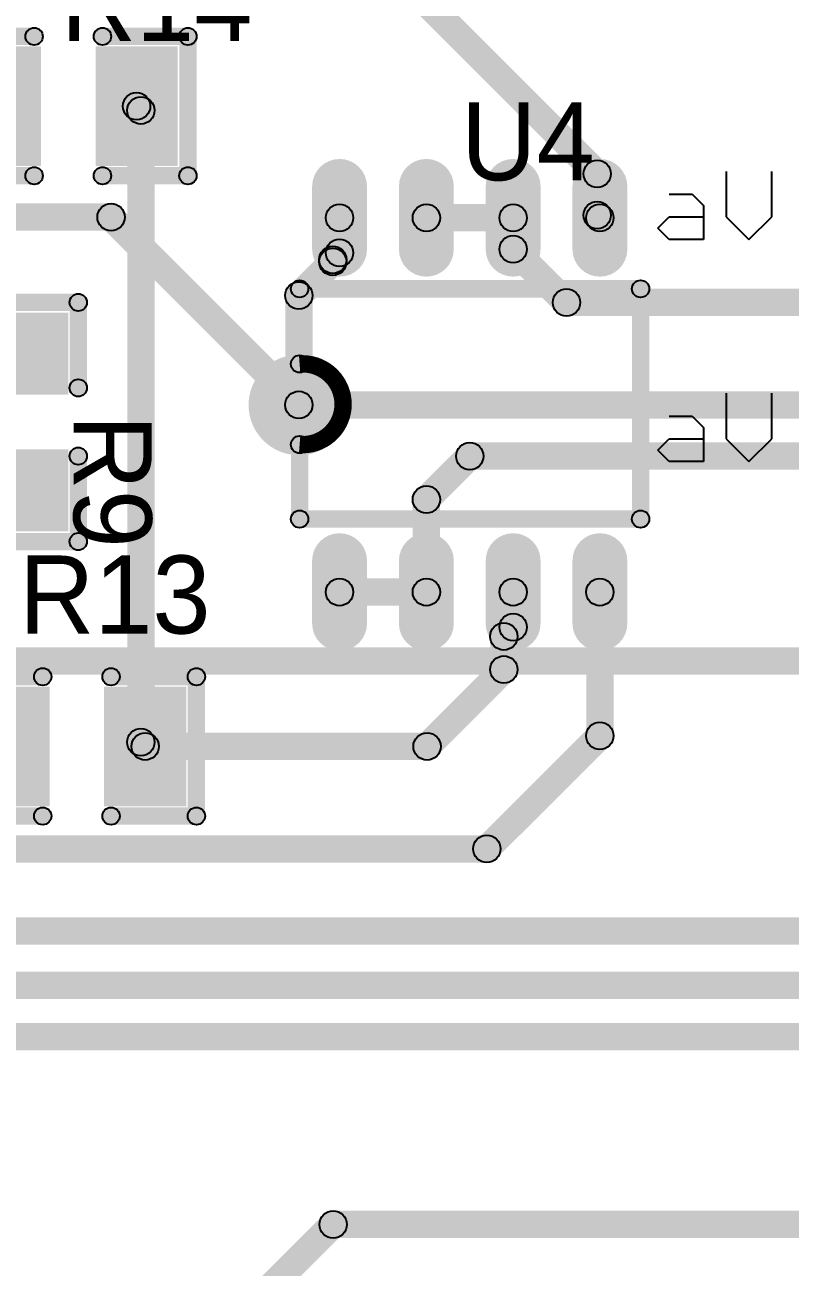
# Model space of a CAD drawing. Header units: millimetres. Extents: x 1.24 to 8.03, y 2.12 to 7.05.
# Drawn here: x 3.523 to 3.964, y 5.064 to 5.78 of the extents above; entities that cross this region are included whole.
import ezdxf

# ---------------------------------------------------------------- set-up
doc = ezdxf.new("R2010")
doc.units = ezdxf.units.MM
doc.header["$MEASUREMENT"] = 0
for name, color, linetype in [('BottomLayer', 5, 'Continuous'), ('BottomSolder', 6, 'Continuous'), ('TopLayer', 1, 'Continuous'), ('TopOverlay', 2, 'Continuous'), ('TopPaste', 8, 'Continuous'), ('TopSolder', 216, 'Continuous'), ('ViaHoleLayer', 16, 'Continuous')]:
    doc.layers.add(name, color=color, linetype=linetype)

# ---------------------------------------------------------------- blocks, each defined once
blk = doc.blocks.new('SOIC_8_L5_0_W4_0_P1_27_LS6_0_BL_23')
at = {"layer": 'TopLayer'}
h = blk.add_hatch(color=1, dxfattribs=at)
edge = h.paths.add_edge_path()
edge.add_arc((-0.075, 0.125984), 0.011811, 0, 180)
edge.add_line((-0.086811, 0.125984), (-0.086811, 0.089763))
edge.add_arc((-0.075, 0.089763), 0.011811, 180, 360)
edge.add_line((-0.063189, 0.089763), (-0.063189, 0.125984))
h = blk.add_hatch(color=1, dxfattribs=at)
edge = h.paths.add_edge_path()
edge.add_arc((-0.025, 0.125984), 0.011811, 0, 180)
edge.add_line((-0.036811, 0.125984), (-0.036811, 0.089763))
edge.add_arc((-0.025, 0.089763), 0.011811, 180, 360)
edge.add_line((-0.013189, 0.089763), (-0.013189, 0.125984))
h = blk.add_hatch(color=1, dxfattribs=at)
edge = h.paths.add_edge_path()
edge.add_arc((0.025, 0.125984), 0.011811, 0, 180)
edge.add_line((0.013189, 0.125984), (0.013189, 0.089763))
edge.add_arc((0.025, 0.089763), 0.011811, 180, 360)
edge.add_line((0.036811, 0.089763), (0.036811, 0.125984))
h = blk.add_hatch(color=1, dxfattribs=at)
edge = h.paths.add_edge_path()
edge.add_arc((0.075, 0.125984), 0.011811, 0, 180)
edge.add_line((0.063189, 0.125984), (0.063189, 0.089763))
edge.add_arc((0.075, 0.089763), 0.011811, 180, 360)
edge.add_line((0.086811, 0.089763), (0.086811, 0.125984))
h = blk.add_hatch(color=1, dxfattribs=at)
edge = h.paths.add_edge_path()
edge.add_arc((-0.075, -0.089763), 0.011811, 0, 180)
edge.add_line((-0.086811, -0.089763), (-0.086811, -0.125984))
edge.add_arc((-0.075, -0.125984), 0.011811, 180, 360)
edge.add_line((-0.063189, -0.125984), (-0.063189, -0.089763))
h = blk.add_hatch(color=1, dxfattribs=at)
edge = h.paths.add_edge_path()
edge.add_arc((-0.025, -0.089763), 0.011811, 0, 180)
edge.add_line((-0.036811, -0.089763), (-0.036811, -0.125984))
edge.add_arc((-0.025, -0.125984), 0.011811, 180, 360)
edge.add_line((-0.013189, -0.125984), (-0.013189, -0.089763))
h = blk.add_hatch(color=1, dxfattribs=at)
edge = h.paths.add_edge_path()
edge.add_arc((0.025, -0.089763), 0.011811, 0, 180)
edge.add_line((0.013189, -0.089763), (0.013189, -0.125984))
edge.add_arc((0.025, -0.125984), 0.011811, 180, 360)
edge.add_line((0.036811, -0.125984), (0.036811, -0.089763))
h = blk.add_hatch(color=1, dxfattribs=at)
edge = h.paths.add_edge_path()
edge.add_arc((0.075, -0.089763), 0.011811, 0, 180)
edge.add_line((0.063189, -0.089763), (0.063189, -0.125984))
edge.add_arc((0.075, -0.125984), 0.011811, 180, 360)
edge.add_line((0.086811, -0.125984), (0.086811, -0.089763))
at = {"layer": 'TopOverlay'}
h = blk.add_hatch(color=2, dxfattribs=at)
edge = h.paths.add_edge_path()
edge.add_arc((-0.098031, 0.066929), 0.005, 0, 360)
h = blk.add_hatch(color=2, dxfattribs=at)
edge = h.paths.add_edge_path()
edge.add_arc((-0.098031, 0.066929), 0.005, 0, 360)
for points in [[(-0.098031, 0.061929), (-0.098031, 0.071929), (0.098425, 0.071929), (0.098425, 0.061929)], [(-0.093031, 0.023622), (-0.103031, 0.023622), (-0.103031, 0.066929), (-0.093031, 0.066929)], [(0.103425, -0.065797), (0.093425, -0.065797), (0.093425, 0.066929), (0.103425, 0.066929)], [(-0.093031, -0.065797), (-0.103031, -0.065797), (-0.103031, -0.022835), (-0.093031, -0.022835)], [(-0.098031, -0.070797), (-0.098031, -0.060797), (0.098425, -0.060797), (0.098425, -0.070797)]]:
    blk.add_hatch(color=2, dxfattribs=at).paths.add_polyline_path(points)
h = blk.add_hatch(color=2, dxfattribs=at)
edge = h.paths.add_edge_path()
edge.add_arc((0.098425, 0.066929), 0.005, 0, 360)
h = blk.add_hatch(color=2, dxfattribs=at)
edge = h.paths.add_edge_path()
edge.add_arc((0.098425, 0.066929), 0.005, 0, 360)
h = blk.add_hatch(color=2, dxfattribs=at)
edge = h.paths.add_edge_path()
edge.add_arc((-0.098031, 0.023622), 0.005, 0, 360)
h = blk.add_hatch(color=2, dxfattribs=at)
edge = h.paths.add_edge_path()
edge.add_arc((-0.098031, 0.023622), 0.005, 0, 360)
h = blk.add_hatch(color=2, dxfattribs=at)
edge = h.paths.add_edge_path()
edge.add_arc((-0.098031, -0.022835), 0.005, 0, 360)
h = blk.add_hatch(color=2, dxfattribs=at)
edge = h.paths.add_edge_path()
edge.add_arc((-0.098031, -0.022835), 0.005, 0, 360)
h = blk.add_hatch(color=2, dxfattribs=at)
edge = h.paths.add_edge_path()
edge.add_arc((-0.098031, -0.065797), 0.005, 0, 360)
h = blk.add_hatch(color=2, dxfattribs=at)
edge = h.paths.add_edge_path()
edge.add_arc((-0.098031, -0.065797), 0.005, 0, 360)
h = blk.add_hatch(color=2, dxfattribs=at)
edge = h.paths.add_edge_path()
edge.add_arc((0.098425, -0.065797), 0.005, 0, 360)
h = blk.add_hatch(color=2, dxfattribs=at)
edge = h.paths.add_edge_path()
edge.add_arc((0.098425, -0.065797), 0.005, 0, 360)
at = {"layer": 'TopPaste'}
h = blk.add_hatch(color=8, dxfattribs=at)
edge = h.paths.add_edge_path()
edge.add_arc((-0.075, 0.125984), 0.011811, 0, 180)
edge.add_line((-0.086811, 0.125984), (-0.086811, 0.089763))
edge.add_arc((-0.075, 0.089763), 0.011811, 180, 360)
edge.add_line((-0.063189, 0.089763), (-0.063189, 0.125984))
h = blk.add_hatch(color=8, dxfattribs=at)
edge = h.paths.add_edge_path()
edge.add_arc((-0.025, 0.125984), 0.011811, 0, 180)
edge.add_line((-0.036811, 0.125984), (-0.036811, 0.089763))
edge.add_arc((-0.025, 0.089763), 0.011811, 180, 360)
edge.add_line((-0.013189, 0.089763), (-0.013189, 0.125984))
h = blk.add_hatch(color=8, dxfattribs=at)
edge = h.paths.add_edge_path()
edge.add_arc((0.025, 0.125984), 0.011811, 0, 180)
edge.add_line((0.013189, 0.125984), (0.013189, 0.089763))
edge.add_arc((0.025, 0.089763), 0.011811, 180, 360)
edge.add_line((0.036811, 0.089763), (0.036811, 0.125984))
h = blk.add_hatch(color=8, dxfattribs=at)
edge = h.paths.add_edge_path()
edge.add_arc((0.075, 0.125984), 0.011811, 0, 180)
edge.add_line((0.063189, 0.125984), (0.063189, 0.089763))
edge.add_arc((0.075, 0.089763), 0.011811, 180, 360)
edge.add_line((0.086811, 0.089763), (0.086811, 0.125984))
h = blk.add_hatch(color=8, dxfattribs=at)
edge = h.paths.add_edge_path()
edge.add_arc((-0.075, -0.089763), 0.011811, 0, 180)
edge.add_line((-0.086811, -0.089763), (-0.086811, -0.125984))
edge.add_arc((-0.075, -0.125984), 0.011811, 180, 360)
edge.add_line((-0.063189, -0.125984), (-0.063189, -0.089763))
h = blk.add_hatch(color=8, dxfattribs=at)
edge = h.paths.add_edge_path()
edge.add_arc((-0.025, -0.089763), 0.011811, 0, 180)
edge.add_line((-0.036811, -0.089763), (-0.036811, -0.125984))
edge.add_arc((-0.025, -0.125984), 0.011811, 180, 360)
edge.add_line((-0.013189, -0.125984), (-0.013189, -0.089763))
h = blk.add_hatch(color=8, dxfattribs=at)
edge = h.paths.add_edge_path()
edge.add_arc((0.025, -0.089763), 0.011811, 0, 180)
edge.add_line((0.013189, -0.089763), (0.013189, -0.125984))
edge.add_arc((0.025, -0.125984), 0.011811, 180, 360)
edge.add_line((0.036811, -0.125984), (0.036811, -0.089763))
h = blk.add_hatch(color=8, dxfattribs=at)
edge = h.paths.add_edge_path()
edge.add_arc((0.075, -0.089763), 0.011811, 0, 180)
edge.add_line((0.063189, -0.089763), (0.063189, -0.125984))
edge.add_arc((0.075, -0.125984), 0.011811, 180, 360)
edge.add_line((0.086811, -0.125984), (0.086811, -0.089763))
at = {"layer": 'TopSolder'}
h = blk.add_hatch(color=216, dxfattribs=at)
edge = h.paths.add_edge_path()
edge.add_arc((-0.075, 0.125984), 0.015811, 0, 180)
edge.add_line((-0.090811, 0.125984), (-0.090811, 0.089763))
edge.add_arc((-0.075, 0.089763), 0.015811, 180, 360)
edge.add_line((-0.059189, 0.089763), (-0.059189, 0.125984))
h = blk.add_hatch(color=216, dxfattribs=at)
edge = h.paths.add_edge_path()
edge.add_arc((-0.025, 0.125984), 0.015811, 0, 180)
edge.add_line((-0.040811, 0.125984), (-0.040811, 0.089763))
edge.add_arc((-0.025, 0.089763), 0.015811, 180, 360)
edge.add_line((-0.009189, 0.089763), (-0.009189, 0.125984))
h = blk.add_hatch(color=216, dxfattribs=at)
edge = h.paths.add_edge_path()
edge.add_arc((0.025, 0.125984), 0.015811, 0, 180)
edge.add_line((0.009189, 0.125984), (0.009189, 0.089763))
edge.add_arc((0.025, 0.089763), 0.015811, 180, 360)
edge.add_line((0.040811, 0.089763), (0.040811, 0.125984))
h = blk.add_hatch(color=216, dxfattribs=at)
edge = h.paths.add_edge_path()
edge.add_arc((0.075, 0.125984), 0.015811, 0, 180)
edge.add_line((0.059189, 0.125984), (0.059189, 0.089763))
edge.add_arc((0.075, 0.089763), 0.015811, 180, 360)
edge.add_line((0.090811, 0.089763), (0.090811, 0.125984))
h = blk.add_hatch(color=216, dxfattribs=at)
edge = h.paths.add_edge_path()
edge.add_arc((-0.075, -0.089763), 0.015811, 0, 180)
edge.add_line((-0.090811, -0.089763), (-0.090811, -0.125984))
edge.add_arc((-0.075, -0.125984), 0.015811, 180, 360)
edge.add_line((-0.059189, -0.125984), (-0.059189, -0.089763))
h = blk.add_hatch(color=216, dxfattribs=at)
edge = h.paths.add_edge_path()
edge.add_arc((-0.025, -0.089763), 0.015811, 0, 180)
edge.add_line((-0.040811, -0.089763), (-0.040811, -0.125984))
edge.add_arc((-0.025, -0.125984), 0.015811, 180, 360)
edge.add_line((-0.009189, -0.125984), (-0.009189, -0.089763))
h = blk.add_hatch(color=216, dxfattribs=at)
edge = h.paths.add_edge_path()
edge.add_arc((0.025, -0.089763), 0.015811, 0, 180)
edge.add_line((0.009189, -0.089763), (0.009189, -0.125984))
edge.add_arc((0.025, -0.125984), 0.015811, 180, 360)
edge.add_line((0.040811, -0.125984), (0.040811, -0.089763))
h = blk.add_hatch(color=216, dxfattribs=at)
edge = h.paths.add_edge_path()
edge.add_arc((0.075, -0.089763), 0.015811, 0, 180)
edge.add_line((0.059189, -0.089763), (0.059189, -0.125984))
edge.add_arc((0.075, -0.125984), 0.015811, 180, 360)
edge.add_line((0.090811, -0.125984), (0.090811, -0.089763))
at = {"layer": 'TopOverlay', "const_width": 0.01}
blk.add_lwpolyline([(-0.098031, 0.023622, -1.0785851), (-0.098031, -0.022835)], format="xyb", dxfattribs=at)
at = {"layer": 'TopOverlay'}
for centre in [(-0.098031, 0.066929), (-0.098031, 0.066929), (0.098425, 0.066929), (0.098425, 0.066929), (-0.098031, 0.023622), (-0.098031, 0.023622), (-0.098031, -0.022835), (-0.098031, -0.022835), (-0.098031, -0.065797), (-0.098031, -0.065797), (0.098425, -0.065797), (0.098425, -0.065797)]:
    blk.add_circle(centre, 0.005, dxfattribs=at)
blk = doc.blocks.new('R0805_56')
at = {"layer": 'TopLayer'}
for points in [[(-0.05906, 0.03051), (-0.01969, 0.03051), (-0.01969, -0.03051), (-0.05906, -0.03051)], [(0.01969, 0.03051), (0.05906, 0.03051), (0.05906, -0.03051), (0.01969, -0.03051)]]:
    blk.add_hatch(color=1, dxfattribs=at).paths.add_polyline_path(points)
at = {"layer": 'TopOverlay'}
h = blk.add_hatch(color=2, dxfattribs=at)
edge = h.paths.add_edge_path()
edge.add_arc((-0.0689, 0.04016), 0.005, 0, 360)
h = blk.add_hatch(color=2, dxfattribs=at)
edge = h.paths.add_edge_path()
edge.add_arc((-0.0689, 0.04016), 0.005, 0, 360)
for points in [[(-0.0689, 0.03516), (-0.0689, 0.04516), (-0.01969, 0.04516), (-0.01969, 0.03516)], [(0.01969, 0.03516), (0.01969, 0.04516), (0.0689, 0.04516), (0.0689, 0.03516)], [(-0.0739, 0.04016), (-0.0639, 0.04016), (-0.0639, -0.04016), (-0.0739, -0.04016)], [(0.0739, -0.04016), (0.0639, -0.04016), (0.0639, 0.04016), (0.0739, 0.04016)], [(-0.0689, -0.04516), (-0.0689, -0.03516), (-0.01969, -0.03516), (-0.01969, -0.04516)], [(0.01969, -0.04516), (0.01969, -0.03516), (0.0689, -0.03516), (0.0689, -0.04516)]]:
    blk.add_hatch(color=2, dxfattribs=at).paths.add_polyline_path(points)
h = blk.add_hatch(color=2, dxfattribs=at)
edge = h.paths.add_edge_path()
edge.add_arc((-0.01969, 0.04016), 0.005, 0, 360)
h = blk.add_hatch(color=2, dxfattribs=at)
edge = h.paths.add_edge_path()
edge.add_arc((0.01969, 0.04016), 0.005, 0, 360)
h = blk.add_hatch(color=2, dxfattribs=at)
edge = h.paths.add_edge_path()
edge.add_arc((0.0689, 0.04016), 0.005, 0, 360)
h = blk.add_hatch(color=2, dxfattribs=at)
edge = h.paths.add_edge_path()
edge.add_arc((0.0689, 0.04016), 0.005, 0, 360)
h = blk.add_hatch(color=2, dxfattribs=at)
edge = h.paths.add_edge_path()
edge.add_arc((-0.0689, -0.04016), 0.005, 0, 360)
h = blk.add_hatch(color=2, dxfattribs=at)
edge = h.paths.add_edge_path()
edge.add_arc((-0.0689, -0.04016), 0.005, 0, 360)
h = blk.add_hatch(color=2, dxfattribs=at)
edge = h.paths.add_edge_path()
edge.add_arc((-0.01969, -0.04016), 0.005, 0, 360)
h = blk.add_hatch(color=2, dxfattribs=at)
edge = h.paths.add_edge_path()
edge.add_arc((0.01969, -0.04016), 0.005, 0, 360)
h = blk.add_hatch(color=2, dxfattribs=at)
edge = h.paths.add_edge_path()
edge.add_arc((0.0689, -0.04016), 0.005, 0, 360)
h = blk.add_hatch(color=2, dxfattribs=at)
edge = h.paths.add_edge_path()
edge.add_arc((0.0689, -0.04016), 0.005, 0, 360)
at = {"layer": 'TopPaste'}
for points in [[(-0.05906, 0.03051), (-0.01969, 0.03051), (-0.01969, -0.03051), (-0.05906, -0.03051)], [(0.01969, 0.03051), (0.05906, 0.03051), (0.05906, -0.03051), (0.01969, -0.03051)]]:
    blk.add_hatch(color=8, dxfattribs=at).paths.add_polyline_path(points)
at = {"layer": 'TopSolder'}
for points in [[(-0.06305, 0.03451), (-0.01569, 0.03451), (-0.01569, -0.03451), (-0.06305, -0.03451)], [(0.01569, 0.03451), (0.06305, 0.03451), (0.06305, -0.03451), (0.01569, -0.03451)]]:
    blk.add_hatch(color=216, dxfattribs=at).paths.add_polyline_path(points)
at = {"layer": 'TopOverlay'}
for centre in [(-0.0689, 0.04016), (-0.0689, 0.04016), (-0.01969, 0.04016), (0.01969, 0.04016), (0.0689, 0.04016), (0.0689, 0.04016), (-0.0689, -0.04016), (-0.0689, -0.04016), (-0.01969, -0.04016), (0.01969, -0.04016), (0.0689, -0.04016), (0.0689, -0.04016)]:
    blk.add_circle(centre, 0.005, dxfattribs=at)
blk = doc.blocks.new('R0805_57')
at = {"layer": 'TopLayer'}
for points in [[(-0.05906, 0.03051), (-0.01969, 0.03051), (-0.01969, -0.03051), (-0.05906, -0.03051)], [(0.01969, 0.03051), (0.05906, 0.03051), (0.05906, -0.03051), (0.01969, -0.03051)]]:
    blk.add_hatch(color=1, dxfattribs=at).paths.add_polyline_path(points)
at = {"layer": 'TopOverlay'}
h = blk.add_hatch(color=2, dxfattribs=at)
edge = h.paths.add_edge_path()
edge.add_arc((-0.0689, 0.04016), 0.005, 0, 360)
h = blk.add_hatch(color=2, dxfattribs=at)
edge = h.paths.add_edge_path()
edge.add_arc((-0.0689, 0.04016), 0.005, 0, 360)
for points in [[(-0.0689, 0.03516), (-0.0689, 0.04516), (-0.01969, 0.04516), (-0.01969, 0.03516)], [(0.01969, 0.03516), (0.01969, 0.04516), (0.0689, 0.04516), (0.0689, 0.03516)], [(-0.0739, 0.04016), (-0.0639, 0.04016), (-0.0639, -0.04016), (-0.0739, -0.04016)], [(0.0739, -0.04016), (0.0639, -0.04016), (0.0639, 0.04016), (0.0739, 0.04016)], [(-0.0689, -0.04516), (-0.0689, -0.03516), (-0.01969, -0.03516), (-0.01969, -0.04516)], [(0.01969, -0.04516), (0.01969, -0.03516), (0.0689, -0.03516), (0.0689, -0.04516)]]:
    blk.add_hatch(color=2, dxfattribs=at).paths.add_polyline_path(points)
h = blk.add_hatch(color=2, dxfattribs=at)
edge = h.paths.add_edge_path()
edge.add_arc((-0.01969, 0.04016), 0.005, 0, 360)
h = blk.add_hatch(color=2, dxfattribs=at)
edge = h.paths.add_edge_path()
edge.add_arc((0.01969, 0.04016), 0.005, 0, 360)
h = blk.add_hatch(color=2, dxfattribs=at)
edge = h.paths.add_edge_path()
edge.add_arc((0.0689, 0.04016), 0.005, 0, 360)
h = blk.add_hatch(color=2, dxfattribs=at)
edge = h.paths.add_edge_path()
edge.add_arc((0.0689, 0.04016), 0.005, 0, 360)
h = blk.add_hatch(color=2, dxfattribs=at)
edge = h.paths.add_edge_path()
edge.add_arc((-0.0689, -0.04016), 0.005, 0, 360)
h = blk.add_hatch(color=2, dxfattribs=at)
edge = h.paths.add_edge_path()
edge.add_arc((-0.0689, -0.04016), 0.005, 0, 360)
h = blk.add_hatch(color=2, dxfattribs=at)
edge = h.paths.add_edge_path()
edge.add_arc((-0.01969, -0.04016), 0.005, 0, 360)
h = blk.add_hatch(color=2, dxfattribs=at)
edge = h.paths.add_edge_path()
edge.add_arc((0.01969, -0.04016), 0.005, 0, 360)
h = blk.add_hatch(color=2, dxfattribs=at)
edge = h.paths.add_edge_path()
edge.add_arc((0.0689, -0.04016), 0.005, 0, 360)
h = blk.add_hatch(color=2, dxfattribs=at)
edge = h.paths.add_edge_path()
edge.add_arc((0.0689, -0.04016), 0.005, 0, 360)
at = {"layer": 'TopPaste'}
for points in [[(-0.05906, 0.03051), (-0.01969, 0.03051), (-0.01969, -0.03051), (-0.05906, -0.03051)], [(0.01969, 0.03051), (0.05906, 0.03051), (0.05906, -0.03051), (0.01969, -0.03051)]]:
    blk.add_hatch(color=8, dxfattribs=at).paths.add_polyline_path(points)
at = {"layer": 'TopSolder'}
for points in [[(-0.06305, 0.03451), (-0.01569, 0.03451), (-0.01569, -0.03451), (-0.06305, -0.03451)], [(0.01569, 0.03451), (0.06305, 0.03451), (0.06305, -0.03451), (0.01569, -0.03451)]]:
    blk.add_hatch(color=216, dxfattribs=at).paths.add_polyline_path(points)
at = {"layer": 'TopOverlay'}
for centre in [(-0.0689, 0.04016), (-0.0689, 0.04016), (-0.01969, 0.04016), (0.01969, 0.04016), (0.0689, 0.04016), (0.0689, 0.04016), (-0.0689, -0.04016), (-0.0689, -0.04016), (-0.01969, -0.04016), (0.01969, -0.04016), (0.0689, -0.04016), (0.0689, -0.04016)]:
    blk.add_circle(centre, 0.005, dxfattribs=at)
blk = doc.blocks.new('R0805_58')
at = {"layer": 'TopLayer'}
for points in [[(-0.05906, 0.03051), (-0.01969, 0.03051), (-0.01969, -0.03051), (-0.05906, -0.03051)], [(0.01969, 0.03051), (0.05906, 0.03051), (0.05906, -0.03051), (0.01969, -0.03051)]]:
    blk.add_hatch(color=1, dxfattribs=at).paths.add_polyline_path(points)
at = {"layer": 'TopOverlay'}
h = blk.add_hatch(color=2, dxfattribs=at)
edge = h.paths.add_edge_path()
edge.add_arc((-0.0689, 0.04016), 0.005, 0, 360)
h = blk.add_hatch(color=2, dxfattribs=at)
edge = h.paths.add_edge_path()
edge.add_arc((-0.0689, 0.04016), 0.005, 0, 360)
for points in [[(-0.01969, 0.04516), (-0.01969, 0.03516), (-0.0689, 0.03516), (-0.0689, 0.04516)], [(0.0689, 0.04516), (0.0689, 0.03516), (0.01969, 0.03516), (0.01969, 0.04516)], [(-0.0639, -0.04016), (-0.0739, -0.04016), (-0.0739, 0.04016), (-0.0639, 0.04016)], [(0.0739, -0.04016), (0.0639, -0.04016), (0.0639, 0.04016), (0.0739, 0.04016)], [(-0.01969, -0.03516), (-0.01969, -0.04516), (-0.0689, -0.04516), (-0.0689, -0.03516)], [(0.0689, -0.03516), (0.0689, -0.04516), (0.01969, -0.04516), (0.01969, -0.03516)]]:
    blk.add_hatch(color=2, dxfattribs=at).paths.add_polyline_path(points)
h = blk.add_hatch(color=2, dxfattribs=at)
edge = h.paths.add_edge_path()
edge.add_arc((-0.01969, 0.04016), 0.005, 0, 360)
h = blk.add_hatch(color=2, dxfattribs=at)
edge = h.paths.add_edge_path()
edge.add_arc((0.01969, 0.04016), 0.005, 0, 360)
h = blk.add_hatch(color=2, dxfattribs=at)
edge = h.paths.add_edge_path()
edge.add_arc((0.0689, 0.04016), 0.005, 0, 360)
h = blk.add_hatch(color=2, dxfattribs=at)
edge = h.paths.add_edge_path()
edge.add_arc((0.0689, 0.04016), 0.005, 0, 360)
h = blk.add_hatch(color=2, dxfattribs=at)
edge = h.paths.add_edge_path()
edge.add_arc((-0.0689, -0.04016), 0.005, 0, 360)
h = blk.add_hatch(color=2, dxfattribs=at)
edge = h.paths.add_edge_path()
edge.add_arc((-0.0689, -0.04016), 0.005, 0, 360)
h = blk.add_hatch(color=2, dxfattribs=at)
edge = h.paths.add_edge_path()
edge.add_arc((-0.01969, -0.04016), 0.005, 0, 360)
h = blk.add_hatch(color=2, dxfattribs=at)
edge = h.paths.add_edge_path()
edge.add_arc((0.01969, -0.04016), 0.005, 0, 360)
h = blk.add_hatch(color=2, dxfattribs=at)
edge = h.paths.add_edge_path()
edge.add_arc((0.0689, -0.04016), 0.005, 0, 360)
h = blk.add_hatch(color=2, dxfattribs=at)
edge = h.paths.add_edge_path()
edge.add_arc((0.0689, -0.04016), 0.005, 0, 360)
at = {"layer": 'TopPaste'}
for points in [[(-0.05906, 0.03051), (-0.01969, 0.03051), (-0.01969, -0.03051), (-0.05906, -0.03051)], [(0.01969, 0.03051), (0.05906, 0.03051), (0.05906, -0.03051), (0.01969, -0.03051)]]:
    blk.add_hatch(color=8, dxfattribs=at).paths.add_polyline_path(points)
at = {"layer": 'TopSolder'}
for points in [[(-0.06305, 0.03451), (-0.01569, 0.03451), (-0.01569, -0.03451), (-0.06305, -0.03451)], [(0.01569, 0.03451), (0.06305, 0.03451), (0.06305, -0.03451), (0.01569, -0.03451)]]:
    blk.add_hatch(color=216, dxfattribs=at).paths.add_polyline_path(points)
at = {"layer": 'TopOverlay'}
for centre in [(-0.0689, 0.04016), (-0.0689, 0.04016), (-0.01969, 0.04016), (0.01969, 0.04016), (0.0689, 0.04016), (0.0689, 0.04016), (-0.0689, -0.04016), (-0.0689, -0.04016), (-0.01969, -0.04016), (0.01969, -0.04016), (0.0689, -0.04016), (0.0689, -0.04016)]:
    blk.add_circle(centre, 0.005, dxfattribs=at)

msp = doc.modelspace()

# ---------------------------------------------------------------- hatches: boundary and pattern name
at = {"layer": 'BottomLayer'}
for points in [[(2.99213, 5.66142), (2.99213, 5.67717), (3.57283, 5.67717), (3.57283, 5.66142)], [(3.56727, 5.66372), (3.5784, 5.67486), (3.68667, 5.56659), (3.67553, 5.55546)], [(3.6811, 5.55315), (3.6811, 5.5689), (4.1631, 5.5689), (4.1631, 5.55315)], [(3.43504, 5.40551), (3.43504, 5.42126), (4.20276, 5.42126), (4.20276, 5.40551)], [(3.11763, 5.24986), (3.11763, 5.26561), (5.24789, 5.26561), (5.24789, 5.24986)], [(3.07087, 5.18898), (3.07087, 5.20472), (5.28543, 5.20472), (5.28543, 5.18898)]]:
    msp.add_hatch(color=5, dxfattribs=at).paths.add_polyline_path(points)
h = msp.add_hatch(color=5, dxfattribs=at)
edge = h.paths.add_edge_path()
edge.add_arc((3.57283, 5.66929), 0.00787, 0, 360)
h = msp.add_hatch(color=5, dxfattribs=at)
edge = h.paths.add_edge_path()
edge.add_arc((3.57283, 5.66929), 0.00787, 0, 360)
h = msp.add_hatch(color=5, dxfattribs=at)
edge = h.paths.add_edge_path()
edge.add_arc((3.6811, 5.56102), 0.025, 0, 360)
h = msp.add_hatch(color=5, dxfattribs=at)
edge = h.paths.add_edge_path()
edge.add_arc((3.6811, 5.56102), 0.00787, 0, 360)
h = msp.add_hatch(color=5, dxfattribs=at)
edge = h.paths.add_edge_path()
edge.add_arc((3.6811, 5.56102), 0.00787, 0, 360)
at = {"layer": 'BottomSolder'}
h = msp.add_hatch(color=6, dxfattribs=at)
edge = h.paths.add_edge_path()
edge.add_arc((3.6811, 5.56102), 0.029, 0, 360)
at = {"layer": 'TopLayer'}
for points in [[(3.6214, 5.91471), (3.63254, 5.92584), (3.85859, 5.69979), (3.84745, 5.68866)], [(3.58203, 5.7277), (3.59317, 5.73884), (3.59563, 5.73637), (3.58449, 5.72524)], [(3.59793, 5.36663), (3.58218, 5.36663), (3.58218, 5.73081), (3.59793, 5.73081)], [(3.8609, 5.6704), (3.84515, 5.6704), (3.84515, 5.69422), (3.8609, 5.69422)], [(3.75453, 5.66102), (3.75453, 5.67677), (3.80453, 5.67677), (3.80453, 5.66102)], [(3.84745, 5.66484), (3.85859, 5.67597), (3.8601, 5.67447), (3.84896, 5.66333)], [(3.7124, 5.64866), (3.69665, 5.64866), (3.69665, 5.6689), (3.7124, 5.6689)], [(3.8124, 5.65079), (3.79665, 5.65079), (3.79665, 5.6689), (3.8124, 5.6689)], [(3.70616, 5.63915), (3.69502, 5.65029), (3.69896, 5.65422), (3.7101, 5.64309)], [(3.79896, 5.64522), (3.8101, 5.65635), (3.8408, 5.62565), (3.82967, 5.61451)], [(3.68667, 5.61852), (3.67553, 5.62965), (3.69502, 5.64914), (3.70616, 5.63801)], [(3.70846, 5.64357), (3.69272, 5.64357), (3.69272, 5.64472), (3.70846, 5.64472)], [(3.68898, 5.56102), (3.67323, 5.56102), (3.67323, 5.62409), (3.68898, 5.62409)], [(3.83524, 5.6122), (3.83524, 5.62795), (4.0748, 5.62795), (4.0748, 5.6122)], [(3.7601, 5.50093), (3.74896, 5.51206), (3.77396, 5.53706), (3.7851, 5.52593)], [(3.77953, 5.52362), (3.77953, 5.53937), (3.97777, 5.53937), (3.97777, 5.52362)], [(3.7624, 5.45315), (3.74665, 5.45315), (3.74665, 5.5065), (3.7624, 5.5065)], [(3.70453, 5.44528), (3.70453, 5.46102), (3.75453, 5.46102), (3.75453, 5.44528)], [(3.8124, 5.43291), (3.79665, 5.43291), (3.79665, 5.45315), (3.8124, 5.45315)], [(3.8624, 5.37028), (3.84665, 5.37028), (3.84665, 5.45315), (3.8624, 5.45315)], [(3.80478, 5.42203), (3.79364, 5.43316), (3.79896, 5.43848), (3.8101, 5.42734)], [(3.80709, 5.40846), (3.79134, 5.40846), (3.79134, 5.42759), (3.80709, 5.42759)], [(3.76049, 5.35861), (3.74935, 5.36974), (3.79364, 5.41403), (3.80478, 5.4029)], [(3.58449, 5.36107), (3.59563, 5.3722), (3.59809, 5.36974), (3.58695, 5.35861)], [(3.59252, 5.3563), (3.59252, 5.37205), (3.75492, 5.37205), (3.75492, 5.3563)], [(3.79494, 5.29955), (3.7838, 5.31069), (3.84896, 5.37584), (3.8601, 5.36471)], [(3.18898, 5.29724), (3.18898, 5.31299), (3.78937, 5.31299), (3.78937, 5.29724)], [(2.49909, 5.2185), (2.49909, 5.23425), (4.26004, 5.23425), (4.26004, 5.2185)], [(3.65714, 5.0338), (3.64601, 5.04494), (3.69522, 5.09415), (3.70636, 5.08301)], [(3.70079, 5.08071), (3.70079, 5.09646), (4.35697, 5.09646), (4.35697, 5.08071)]]:
    msp.add_hatch(color=1, dxfattribs=at).paths.add_polyline_path(points)
h = msp.add_hatch(color=1, dxfattribs=at)
edge = h.paths.add_edge_path()
edge.add_arc((3.5876, 5.73327), 0.00787, 0, 360)
h = msp.add_hatch(color=1, dxfattribs=at)
edge = h.paths.add_edge_path()
edge.add_arc((3.59006, 5.73081), 0.00787, 0, 360)
h = msp.add_hatch(color=1, dxfattribs=at)
edge = h.paths.add_edge_path()
edge.add_arc((3.59006, 5.73081), 0.00787, 0, 360)
h = msp.add_hatch(color=1, dxfattribs=at)
edge = h.paths.add_edge_path()
edge.add_arc((3.85302, 5.69422), 0.00787, 0, 360)
h = msp.add_hatch(color=1, dxfattribs=at)
edge = h.paths.add_edge_path()
edge.add_arc((3.85302, 5.69422), 0.00787, 0, 360)
h = msp.add_hatch(color=1, dxfattribs=at)
edge = h.paths.add_edge_path()
edge.add_arc((3.70453, 5.6689), 0.00787, 0, 360)
h = msp.add_hatch(color=1, dxfattribs=at)
edge = h.paths.add_edge_path()
edge.add_arc((3.75453, 5.6689), 0.00787, 0, 360)
h = msp.add_hatch(color=1, dxfattribs=at)
edge = h.paths.add_edge_path()
edge.add_arc((3.80453, 5.6689), 0.00787, 0, 360)
h = msp.add_hatch(color=1, dxfattribs=at)
edge = h.paths.add_edge_path()
edge.add_arc((3.80453, 5.6689), 0.00787, 0, 360)
h = msp.add_hatch(color=1, dxfattribs=at)
edge = h.paths.add_edge_path()
edge.add_arc((3.85302, 5.6704), 0.00787, 0, 360)
h = msp.add_hatch(color=1, dxfattribs=at)
edge = h.paths.add_edge_path()
edge.add_arc((3.85302, 5.6704), 0.00787, 0, 360)
h = msp.add_hatch(color=1, dxfattribs=at)
edge = h.paths.add_edge_path()
edge.add_arc((3.85453, 5.6689), 0.00787, 0, 360)
h = msp.add_hatch(color=1, dxfattribs=at)
edge = h.paths.add_edge_path()
edge.add_arc((3.80453, 5.65079), 0.00787, 0, 360)
h = msp.add_hatch(color=1, dxfattribs=at)
edge = h.paths.add_edge_path()
edge.add_arc((3.80453, 5.65079), 0.00787, 0, 360)
h = msp.add_hatch(color=1, dxfattribs=at)
edge = h.paths.add_edge_path()
edge.add_arc((3.70059, 5.64472), 0.00787, 0, 360)
h = msp.add_hatch(color=1, dxfattribs=at)
edge = h.paths.add_edge_path()
edge.add_arc((3.70059, 5.64472), 0.00787, 0, 360)
h = msp.add_hatch(color=1, dxfattribs=at)
edge = h.paths.add_edge_path()
edge.add_arc((3.70059, 5.64357), 0.00787, 0, 360)
h = msp.add_hatch(color=1, dxfattribs=at)
edge = h.paths.add_edge_path()
edge.add_arc((3.70059, 5.64357), 0.00787, 0, 360)
h = msp.add_hatch(color=1, dxfattribs=at)
edge = h.paths.add_edge_path()
edge.add_arc((3.70453, 5.64866), 0.00787, 0, 360)
h = msp.add_hatch(color=1, dxfattribs=at)
edge = h.paths.add_edge_path()
edge.add_arc((3.70453, 5.64866), 0.00787, 0, 360)
h = msp.add_hatch(color=1, dxfattribs=at)
edge = h.paths.add_edge_path()
edge.add_arc((3.6811, 5.62409), 0.00787, 0, 360)
h = msp.add_hatch(color=1, dxfattribs=at)
edge = h.paths.add_edge_path()
edge.add_arc((3.6811, 5.62409), 0.00787, 0, 360)
h = msp.add_hatch(color=1, dxfattribs=at)
edge = h.paths.add_edge_path()
edge.add_arc((3.83524, 5.62008), 0.00787, 0, 360)
h = msp.add_hatch(color=1, dxfattribs=at)
edge = h.paths.add_edge_path()
edge.add_arc((3.83524, 5.62008), 0.00787, 0, 360)
h = msp.add_hatch(color=1, dxfattribs=at)
edge = h.paths.add_edge_path()
edge.add_arc((3.6811, 5.56102), 0.025, 0, 360)
h = msp.add_hatch(color=1, dxfattribs=at)
edge = h.paths.add_edge_path()
edge.add_arc((3.6811, 5.56102), 0.00787, 0, 360)
h = msp.add_hatch(color=1, dxfattribs=at)
edge = h.paths.add_edge_path()
edge.add_arc((3.6811, 5.56102), 0.00787, 0, 360)
h = msp.add_hatch(color=1, dxfattribs=at)
edge = h.paths.add_edge_path()
edge.add_arc((3.6811, 5.56102), 0.00787, 0, 360)
h = msp.add_hatch(color=1, dxfattribs=at)
edge = h.paths.add_edge_path()
edge.add_arc((3.77953, 5.5315), 0.00787, 0, 360)
h = msp.add_hatch(color=1, dxfattribs=at)
edge = h.paths.add_edge_path()
edge.add_arc((3.77953, 5.5315), 0.00787, 0, 360)
h = msp.add_hatch(color=1, dxfattribs=at)
edge = h.paths.add_edge_path()
edge.add_arc((3.75453, 5.5065), 0.00787, 0, 360)
h = msp.add_hatch(color=1, dxfattribs=at)
edge = h.paths.add_edge_path()
edge.add_arc((3.75453, 5.5065), 0.00787, 0, 360)
h = msp.add_hatch(color=1, dxfattribs=at)
edge = h.paths.add_edge_path()
edge.add_arc((3.70453, 5.45315), 0.00787, 0, 360)
h = msp.add_hatch(color=1, dxfattribs=at)
edge = h.paths.add_edge_path()
edge.add_arc((3.75453, 5.45315), 0.00787, 0, 360)
h = msp.add_hatch(color=1, dxfattribs=at)
edge = h.paths.add_edge_path()
edge.add_arc((3.75453, 5.45315), 0.00787, 0, 360)
h = msp.add_hatch(color=1, dxfattribs=at)
edge = h.paths.add_edge_path()
edge.add_arc((3.80453, 5.45315), 0.00787, 0, 360)
h = msp.add_hatch(color=1, dxfattribs=at)
edge = h.paths.add_edge_path()
edge.add_arc((3.85453, 5.45315), 0.00787, 0, 360)
h = msp.add_hatch(color=1, dxfattribs=at)
edge = h.paths.add_edge_path()
edge.add_arc((3.80453, 5.43291), 0.00787, 0, 360)
h = msp.add_hatch(color=1, dxfattribs=at)
edge = h.paths.add_edge_path()
edge.add_arc((3.80453, 5.43291), 0.00787, 0, 360)
h = msp.add_hatch(color=1, dxfattribs=at)
edge = h.paths.add_edge_path()
edge.add_arc((3.79921, 5.42759), 0.00787, 0, 360)
h = msp.add_hatch(color=1, dxfattribs=at)
edge = h.paths.add_edge_path()
edge.add_arc((3.79921, 5.42759), 0.00787, 0, 360)
h = msp.add_hatch(color=1, dxfattribs=at)
edge = h.paths.add_edge_path()
edge.add_arc((3.79921, 5.40846), 0.00787, 0, 360)
h = msp.add_hatch(color=1, dxfattribs=at)
edge = h.paths.add_edge_path()
edge.add_arc((3.79921, 5.40846), 0.00787, 0, 360)
h = msp.add_hatch(color=1, dxfattribs=at)
edge = h.paths.add_edge_path()
edge.add_arc((3.59006, 5.36663), 0.00787, 0, 360)
h = msp.add_hatch(color=1, dxfattribs=at)
edge = h.paths.add_edge_path()
edge.add_arc((3.59006, 5.36663), 0.00787, 0, 360)
h = msp.add_hatch(color=1, dxfattribs=at)
edge = h.paths.add_edge_path()
edge.add_arc((3.59252, 5.36417), 0.00787, 0, 360)
h = msp.add_hatch(color=1, dxfattribs=at)
edge = h.paths.add_edge_path()
edge.add_arc((3.59252, 5.36417), 0.00787, 0, 360)
h = msp.add_hatch(color=1, dxfattribs=at)
edge = h.paths.add_edge_path()
edge.add_arc((3.75492, 5.36417), 0.00787, 0, 360)
h = msp.add_hatch(color=1, dxfattribs=at)
edge = h.paths.add_edge_path()
edge.add_arc((3.75492, 5.36417), 0.00787, 0, 360)
h = msp.add_hatch(color=1, dxfattribs=at)
edge = h.paths.add_edge_path()
edge.add_arc((3.85453, 5.37028), 0.00787, 0, 360)
h = msp.add_hatch(color=1, dxfattribs=at)
edge = h.paths.add_edge_path()
edge.add_arc((3.85453, 5.37028), 0.00787, 0, 360)
h = msp.add_hatch(color=1, dxfattribs=at)
edge = h.paths.add_edge_path()
edge.add_arc((3.78937, 5.30512), 0.00787, 0, 360)
h = msp.add_hatch(color=1, dxfattribs=at)
edge = h.paths.add_edge_path()
edge.add_arc((3.78937, 5.30512), 0.00787, 0, 360)
h = msp.add_hatch(color=1, dxfattribs=at)
edge = h.paths.add_edge_path()
edge.add_arc((3.70079, 5.08858), 0.00787, 0, 360)
h = msp.add_hatch(color=1, dxfattribs=at)
edge = h.paths.add_edge_path()
edge.add_arc((3.70079, 5.08858), 0.00787, 0, 360)
at = {"layer": 'TopSolder'}
h = msp.add_hatch(color=216, dxfattribs=at)
edge = h.paths.add_edge_path()
edge.add_arc((3.6811, 5.56102), 0.029, 0, 360)
at = {"layer": 'ViaHoleLayer'}
h = msp.add_hatch(color=16, dxfattribs=at)
edge = h.paths.add_edge_path()
edge.add_arc((3.6811, 5.56102), 0.014, 0, 360)

# ---------------------------------------------------------------- linework, layer by layer
at = {"layer": 'BottomLayer'}
for centre in [(3.57283, 5.66929), (3.57283, 5.66929), (3.6811, 5.56102), (3.6811, 5.56102)]:
    msp.add_circle(centre, 0.00787, dxfattribs=at)
at = {"layer": 'TopLayer'}
for centre in [(3.5876, 5.73327), (3.59006, 5.73081), (3.59006, 5.73081), (3.85302, 5.69422), (3.85302, 5.69422), (3.70453, 5.6689), (3.75453, 5.6689), (3.80453, 5.6689), (3.80453, 5.6689), (3.85302, 5.6704), (3.85302, 5.6704), (3.85453, 5.6689), (3.80453, 5.65079), (3.80453, 5.65079), (3.70059, 5.64472), (3.70059, 5.64472), (3.70059, 5.64357), (3.70059, 5.64357), (3.70453, 5.64866), (3.70453, 5.64866), (3.6811, 5.62409), (3.6811, 5.62409), (3.83524, 5.62008), (3.83524, 5.62008), (3.6811, 5.56102), (3.6811, 5.56102), (3.6811, 5.56102), (3.77953, 5.5315), (3.77953, 5.5315), (3.75453, 5.5065), (3.75453, 5.5065), (3.70453, 5.45315), (3.75453, 5.45315), (3.75453, 5.45315), (3.80453, 5.45315), (3.85453, 5.45315), (3.80453, 5.43291), (3.80453, 5.43291), (3.79921, 5.42759), (3.79921, 5.42759), (3.79921, 5.40846), (3.79921, 5.40846), (3.59006, 5.36663), (3.59006, 5.36663), (3.59252, 5.36417), (3.59252, 5.36417), (3.75492, 5.36417), (3.75492, 5.36417), (3.85453, 5.37028), (3.85453, 5.37028), (3.78937, 5.30512), (3.78937, 5.30512), (3.70079, 5.08858), (3.70079, 5.08858)]:
    msp.add_circle(centre, 0.00787, dxfattribs=at)
at = {"layer": 'TopOverlay'}
for p, q in [((3.92731, 5.69568), (3.92731, 5.66944)), ((3.95355, 5.66944), (3.95355, 5.69568)), ((3.89451, 5.68256), (3.90763, 5.68256)), ((3.90763, 5.68256), (3.91419, 5.676)), ((3.91419, 5.676), (3.91419, 5.65632)), ((3.88795, 5.66288), (3.89451, 5.66944)), ((3.89451, 5.66944), (3.91419, 5.66944)), ((3.92731, 5.66944), (3.94043, 5.65632)), ((3.94043, 5.65632), (3.95355, 5.66944)), ((3.89451, 5.65632), (3.88795, 5.66288)), ((3.91419, 5.65632), (3.89451, 5.65632)), ((3.92731, 5.56773), (3.92731, 5.54149)), ((3.95355, 5.54149), (3.95355, 5.56773)), ((3.89451, 5.55461), (3.90763, 5.55461)), ((3.90763, 5.55461), (3.91419, 5.54805)), ((3.91419, 5.54805), (3.91419, 5.52837)), ((3.88795, 5.53493), (3.89451, 5.54149)), ((3.89451, 5.54149), (3.91419, 5.54149)), ((3.92731, 5.54149), (3.94043, 5.52837)), ((3.94043, 5.52837), (3.95355, 5.54149)), ((3.89451, 5.52837), (3.88795, 5.53493)), ((3.91419, 5.52837), (3.89451, 5.52837))]:
    msp.add_line(p, q, dxfattribs=at)

# ---------------------------------------------------------------- block references
for name, p in [('R0805_57', (3.54823, 5.73327)), ('SOIC_8_L5_0_W4_0_P1_27_LS6_0_BL_23', (3.77953, 5.56102)), ('R0805_56', (3.55315, 5.36417))]:
    msp.add_blockref(name, p)
at = {"rotation": 270}
msp.add_blockref('R0805_58', (3.51378, 5.55118), dxfattribs=at)

# ---------------------------------------------------------------- texts
at = {"layer": 'TopOverlay'}
for s, p in [('R14', (3.54386, 5.77077)), ('U4', (3.77453, 5.69052)), ('R13', (3.51978, 5.42923))]:
    msp.add_text(s, height=0.045, dxfattribs=at).set_placement(p)
msp.add_text('R9', height=0.045, rotation=270, dxfattribs=at).set_placement((3.55128, 5.55555))

doc.saveas('drawing.dxf')
